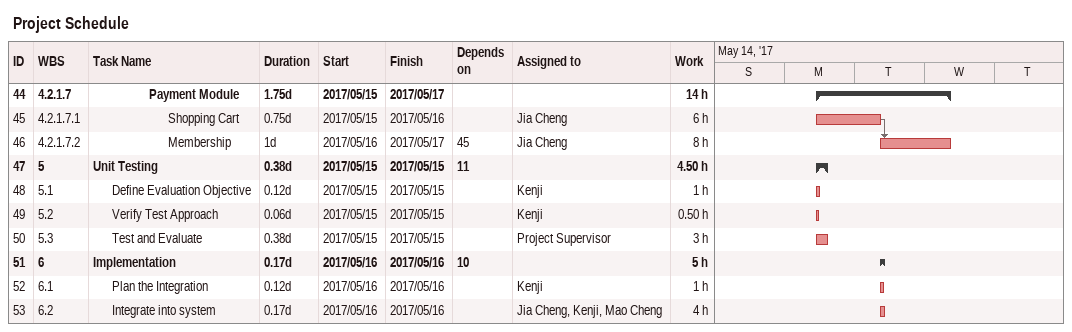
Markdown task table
Project Schedule

| ID | WBS | Task | Duration | Start | Finish | Predecessors | Resources | Work (h) |
|---|---|---|---|---|---|---|---|---|
| 44 | 4.2.1.7 | **Payment Module** | 1.75d | 2017-05-15 | 2017-05-17 |  |  | 14 |
| 45 | 4.2.1.7.1 | Shopping Cart | 0.75d | 2017-05-15 | 2017-05-16 |  | Jia Cheng | 6 |
| 46 | 4.2.1.7.2 | Membership | 1d | 2017-05-16 | 2017-05-17 | 45 | Jia Cheng | 8 |
| 47 | 5 | **Unit Testing** | 0.38d | 2017-05-15 | 2017-05-15 | 11 |  | 4.50 |
| 48 | 5.1 | Define Evaluation Objective | 0.12d | 2017-05-15 | 2017-05-15 |  | Kenji | 1 |
| 49 | 5.2 | Verify Test Approach | 0.06d | 2017-05-15 | 2017-05-15 |  | Kenji | 0.50 |
| 50 | 5.3 | Test and Evaluate | 0.38d | 2017-05-15 | 2017-05-15 |  | Project Supervisor | 3 |
| 51 | 6 | **Implementation** | 0.17d | 2017-05-16 | 2017-05-16 | 10 |  | 5 |
| 52 | 6.1 | Plan the Integration | 0.12d | 2017-05-16 | 2017-05-16 |  | Kenji | 1 |
| 53 | 6.2 | Integrate into system | 0.17d | 2017-05-16 | 2017-05-16 |  | Jia Cheng, Kenji, Mao Cheng | 4 |
